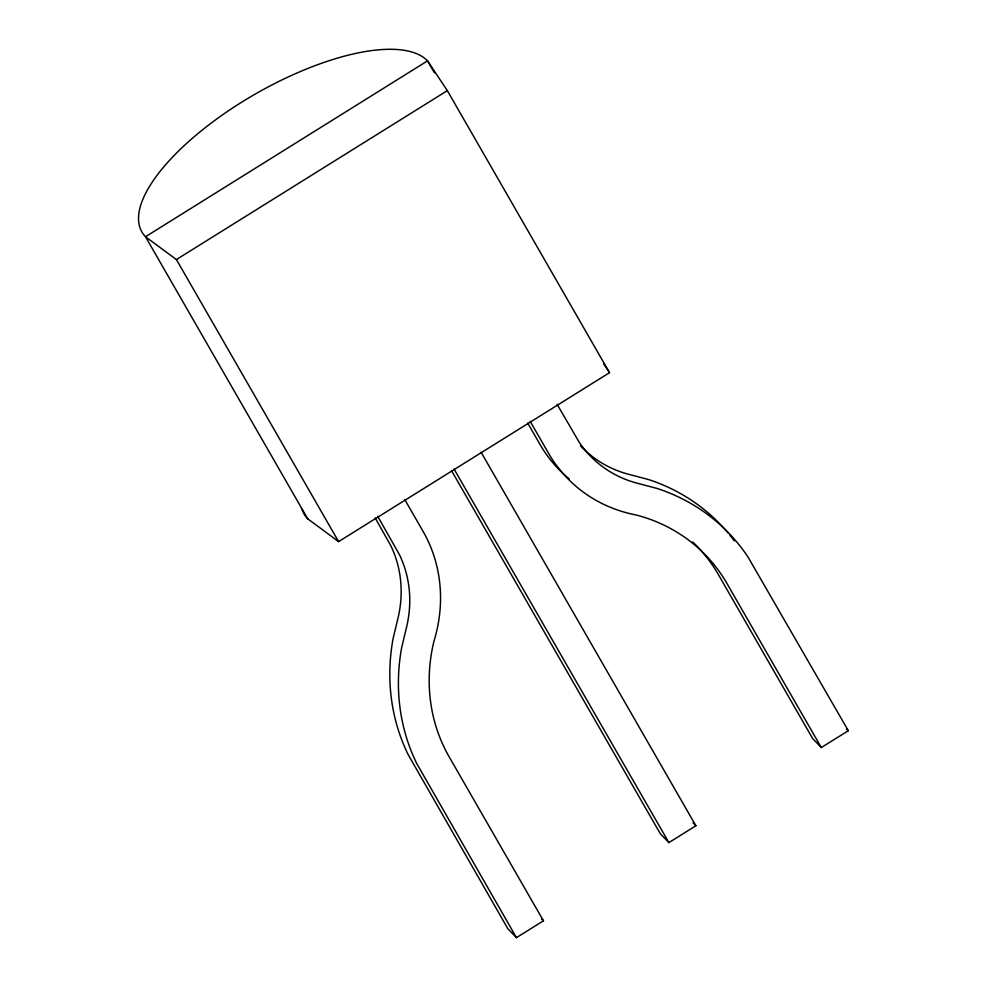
<?xml version="1.0" encoding="UTF-8"?>
<svg xmlns="http://www.w3.org/2000/svg" width="987" height="987" viewBox="0 0 987 987"><rect width="100%" height="100%" fill="white"/><g stroke="black" fill="none" stroke-linecap="round" stroke-linejoin="round"><path stroke-width="1.48" d="M434.477 72.89L427.556 60.861L145.496 236.732L176.414 259.556L447.333 90.631L427.556 60.861A166.828 63.032 -29.9 0 0 241.63 102.216A166.828 63.032 -29.9 0 0 145.496 236.732L307.697 518.792L338.603 541.616L609.522 372.679L447.333 90.631M375.122 517.842L390.815 545.688A116.355 107.25 -43.9 0 1 398.094 617.689L393.085 638.614A201.792 186 -43.9 0 0 408.124 754.549L507.849 928.73L516.448 937.65L543.455 920.809L449.196 756.893A169.826 156.538 -43.9 0 1 434.107 640.637A148.321 136.712 -43.9 0 0 423.078 531.401L404.781 499.595M451.627 470.836L660.278 833.682L668.878 842.602L695.884 825.761L481.101 452.243M692.763 541.986A169.826 156.538 -43.9 0 1 718.45 574.718L812.708 738.634L821.307 747.554L848.314 730.713L747.949 556.927A201.792 186 -43.9 0 0 656.91 488.392L636.837 483.112A116.355 107.25 -43.9 0 1 579.32 442.435L557.112 404.362M846.402 728.727L848.314 730.713M693.022 822.788L695.884 825.761M541.542 918.823L543.455 920.809M603.76 364.006L609.522 372.679M821.307 747.554L727.049 583.625A169.826 156.538 -43.9 0 0 635.751 514.906A148.321 136.712 -43.9 0 1 548.501 453.193L530.204 421.387M527.712 423.065L539.901 444.273A148.321 136.712 -43.9 0 0 569.24 478.954M454.094 469.084L668.878 842.602M377.676 516.25L399.414 554.608A116.355 107.25 -43.9 0 1 406.693 626.609L401.684 647.534A201.792 186 -43.9 0 0 416.711 763.469L516.448 937.65M176.414 259.556L338.603 541.616M307.697 518.792A166.828 63.032 -29.9 0 1 302.034 509.366M728.073 532.968A201.792 186 -43.9 0 0 648.311 479.472L628.238 474.192A116.355 107.25 -43.9 0 1 580.541 445.828M729.911 535.201A201.792 186 -43.9 0 1 734.353 540.913"/></g></svg>
